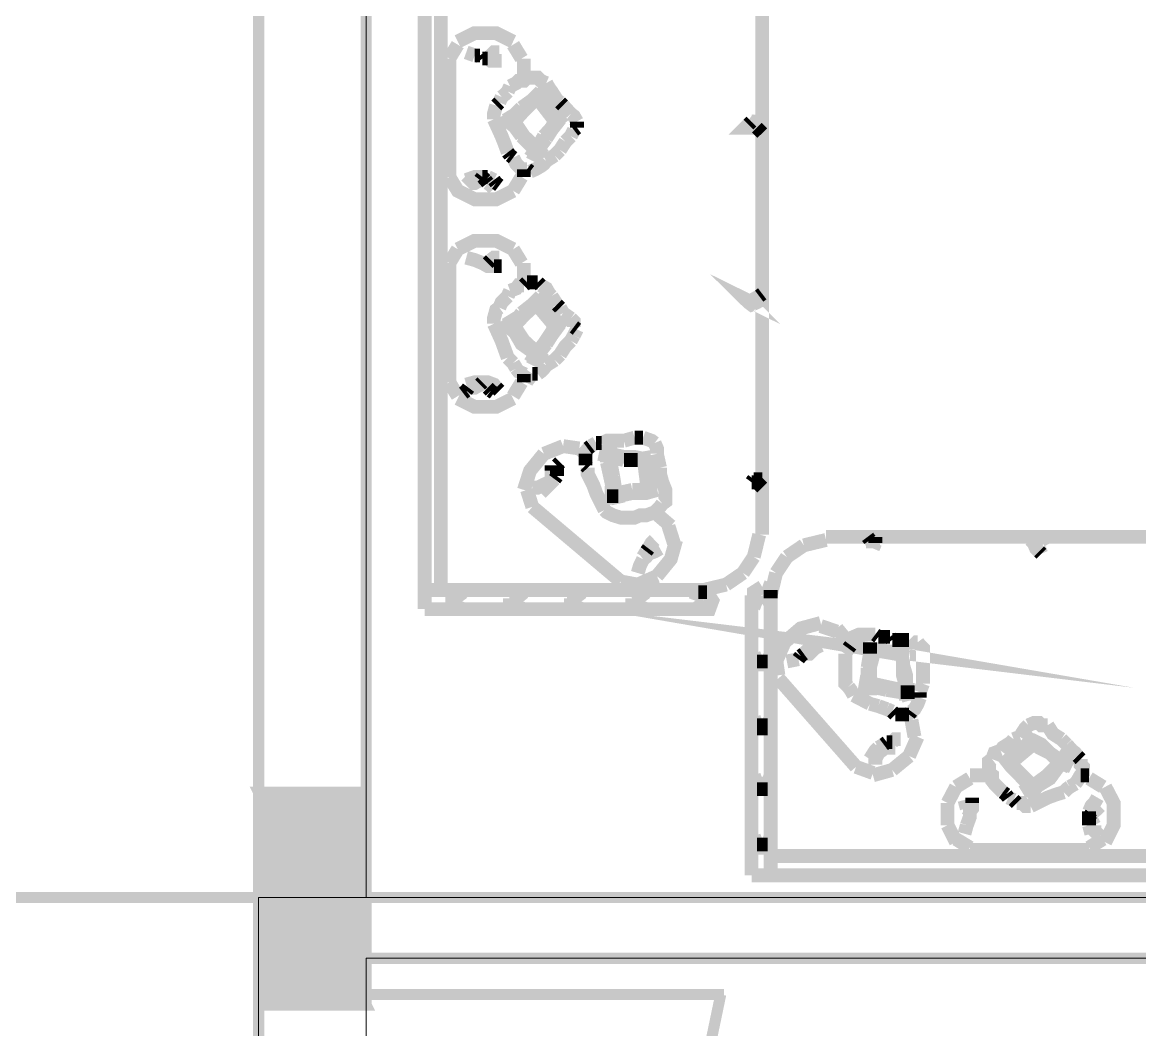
# Model space of a CAD drawing. Header units: inches. Extents: x -524 to 1067, y -71 to 1110.
# Drawn here: x 416.1 to 509.6, y 199.9 to 284.2 of the extents above; entities that cross this region are included whole.
import ezdxf

# ---------------------------------------------------------------- set-up
doc = ezdxf.new("R2010")
doc.units = ezdxf.units.IN
doc.header["$MEASUREMENT"] = 0
doc.layers.add('H', color=7, linetype='Continuous')
doc.layers.add('P', color=7, linetype='Continuous')
doc.layers.add('wall', color=16, linetype='Continuous', lineweight=20)

msp = doc.modelspace()

# ---------------------------------------------------------------- hatches: boundary and pattern name
at = {"layer": 'H', "linetype": 'Continuous'}
for points in [[(435.8484057042413, 201.9631974014401), (435.8484057042413, 219.7963053217735), (444.9255525314759, 219.7963053217735), (444.9255525314759, 201.9631974014401), (435.8484057042413, 201.9631974014401)], [(437.2645428047506, 202.864707359754), (437.2645428047506, 205.8904229688324), (440.290258413829, 205.8904229688324), (440.290258413829, 202.864707359754), (437.2645428047506, 202.864707359754)]]:
    msp.add_hatch(color=256, dxfattribs=at).paths.add_polyline_path(points)

# ---------------------------------------------------------------- linework, layer by layer
at = {"layer": 'P'}
for points, const_width in [([(444.8598554494934, 413.7705897126953), (444.8598554494934, 267.7588250068129)], 0.927058823529412), ([(435.8484057042413, 313.4657448771234), (435.8484057042413, 194.1087462666554)], 0.927058823529412), ([(449.7542880571823, 235.1183247752243), (449.7542880571823, 299.5598625241822)], 1.160648448355721), ([(451.1047280757093, 236.727903283793), (451.1047280757093, 297.8882367715188)], 1.160648448355721), ([(478.0149828232779, 293.3149898979663), (478.0149828232779, 241.3631974014401)], 1.15699861046781), ([(457.156159293866, 282.6282645621627), (455.7400221933563, 283.3363331124174), (453.9406521146163, 283.3363331124174), (452.5208651762189, 282.6282645621627)], 1.160648448355721), ([(452.5208651762189, 282.372775910009), (451.8127966259642, 281.2121274616532)], 1.15699861046781), ([(457.8642278441207, 281.2121274616532), (457.156159293866, 282.372775910009)], 1.15699861046781), ([(444.8598554494934, 281.7267546038486), (444.8598554494934, 210.9746471466925)], 0.927058823529412), ([(451.8127966259642, 271.2991677580866), (451.8127966259642, 281.2121274616532)], 1.15699861046781), ([(453.9406521146163, 281.4712659516948), (453.2289337264735, 281.7267546038486)], 1.160648448355721), ([(454.3895821748295, 281.4712659516948), (453.9406521146163, 281.4712659516948)], 1.15699861046781), ([(454.5830235828887, 281.2121274616532), (454.3895821748295, 281.4712659516948)], 1.160648448355721), ([(454.5830235828887, 281.2121274616532), (455.0319536431018, 281.2121274616532)], 1.160648448355721), ([(455.2910921331436, 281.4712659516948), (455.0319536431018, 281.2121274616532), (454.5830235828887, 281.2121274616532)], 1.15699861046781), ([(455.0319536431018, 281.2121274616532), (455.2910921331436, 281.0186860535939), (455.7400221933563, 281.0186860535939), (456.1926020914573, 281.0186860535939)], 1.15699861046781), ([(455.999160683398, 281.7267546038486), (455.546580785297, 281.7267546038486), (455.2910921331436, 281.4712659516948)], 1.160648448355721), ([(458.0576692521799, 279.3470603009306), (458.0576692521799, 281.2121274616532)], 1.160648448355721), ([(456.9006706417122, 278.8944804028296), (457.4152977839078, 279.1536188928713), (457.6087391919671, 279.3470603009306), (458.0576692521799, 279.3470603009306), (458.3168077422215, 279.6025489530844), (458.7657378024348, 279.6025489530844), (459.2183177005356, 279.6025489530844), (459.4738063526895, 279.3470603009306), (459.9263862507905, 279.1536188928713)], 1.15699861046781), ([(459.9263862507905, 279.1536188928713), (460.1818749029442, 278.7010389947703), (460.3753163110034, 278.4455503426165), (460.8278962091044, 277.7374817923618), (461.0833848612583, 277.5440403843025)], 1.160648448355721), ([(456.1926020914573, 277.9929704445155), (456.4480907436114, 278.1864118525748), (456.7072292336529, 278.4455503426165)], 1.15699861046781), ([(456.7072292336529, 278.4455503426165), (456.9006706417122, 278.8944804028296)], 1.160648448355721), ([(459.7329448427313, 278.4455503426165), (458.7657378024348, 277.5440403843025), (458.0576692521799, 276.8359718340478), (457.4152977839078, 276.127903283793), (456.7072292336529, 275.226393325479)], 1.160648448355721), ([(461.0833848612583, 275.4198347335382), (458.7657378024348, 278.4455503426165)], 1.160648448355721), ([(459.4738063526895, 278.4455503426165), (458.7657378024348, 277.7374817923618)], 1.160648448355721), ([(461.3425233512999, 275.6753233856921), (459.0248762924764, 278.4455503426165)], 1.160648448355721), ([(455.546580785297, 276.127903283793), (455.546580785297, 276.576833344006), (455.7400221933563, 277.2849018942609)], 1.160648448355721), ([(455.7400221933563, 277.2849018942609), (455.999160683398, 277.5440403843025)], 1.15699861046781), ([(455.999160683398, 277.5440403843025), (456.1926020914573, 277.9929704445155)], 1.160648448355721), ([(458.7657378024348, 277.7374817923618), (457.8642278441207, 277.0914604862016)], 1.15699861046781), ([(461.0833848612583, 277.5440403843025), (461.3425233512999, 277.2849018942609)], 1.15699861046781), ([(461.3425233512999, 277.2849018942609), (461.9848948195722, 276.576833344006)], 1.160648448355721), ([(457.8642278441207, 277.0914604862016), (457.156159293866, 276.3833919359467), (456.4480907436114, 275.4198347335382)], 1.160648448355721), ([(456.4480907436114, 276.576833344006), (457.156159293866, 275.6753233856921)], 1.160648448355721), ([(456.7072292336529, 276.8359718340478), (457.4152977839078, 275.6753233856921), (458.0576692521799, 274.7117661832835), (459.0248762924764, 273.8102562249695), (459.7329448427313, 273.1021876747147)], 1.160648448355721), ([(460.8278962091044, 276.3833919359467), (460.3753163110034, 275.4198347335382)], 1.160648448355721), ([(461.9848948195722, 276.576833344006), (462.244033309614, 276.3833919359467), (462.4995219617676, 275.9344618757337)], 1.15699861046781), ([(456.7072292336529, 273.3576763268685), (456.4480907436114, 274.0657448771233), (456.1926020914573, 274.7117661832835), (455.546580785297, 276.127903283793)], 1.160648448355721), ([(457.156159293866, 275.6753233856921), (457.8642278441207, 274.7117661832835)], 1.15699861046781), ([(460.3753163110034, 275.4198347335382), (459.7329448427313, 274.7117661832835)], 1.15699861046781), ([(461.0833848612583, 276.127903283793), (460.3753163110034, 275.226393325479)], 1.15699861046781), ([(462.4995219617676, 275.4198347335382), (462.244033309614, 275.226393325479)], 1.15699861046781), ([(462.4995219617676, 275.9344618757337), (462.4995219617676, 275.4198347335382)], 1.160648448355721), ([(476.8579842128099, 275.6753233856921), (476.5988457227681, 275.4198347335382), (477.1171227028515, 275.4198347335382), (477.306914273023, 275.6753233856921), (477.5660527630646, 275.4198347335382)], 1.15699861046781), ([(477.1171227028515, 275.9344618757337), (476.8579842128099, 275.6753233856921)], 1.160648448355721), ([(478.0149828232779, 275.6753233856921), (477.5660527630646, 275.9344618757337), (477.1171227028515, 275.9344618757337)], 1.15699861046781), ([(477.5660527630646, 275.4198347335382), (477.7594941711238, 275.226393325479)], 1.160648448355721), ([(457.8642278441207, 274.7117661832835), (458.7657378024348, 273.8102562249695), (459.7329448427313, 272.9087462666554)], 1.160648448355721), ([(459.7329448427313, 274.7117661832835), (459.2183177005356, 273.8102562249695), (458.5759462322633, 272.9087462666554)], 1.160648448355721), ([(459.9263862507905, 274.5183247752242), (459.2183177005356, 273.5511177349277)], 1.15699861046781), ([(460.3753163110034, 275.226393325479), (459.9263862507905, 274.5183247752242)], 1.160648448355721), ([(461.9848948195722, 274.7117661832835), (461.5359647593591, 274.2591862851825)], 1.15699861046781), ([(462.244033309614, 275.226393325479), (461.9848948195722, 274.7117661832835)], 1.160648448355721), ([(477.7594941711238, 275.226393325479), (478.0149828232779, 274.9672548354374)], 1.15699861046781), ([(459.2183177005356, 273.5511177349277), (458.7657378024348, 272.6496077766138)], 1.160648448355721), ([(461.0833848612583, 273.5511177349277), (460.6344548010452, 273.1021876747147)], 1.15699861046781), ([(461.5359647593591, 274.2591862851825), (461.0833848612583, 273.5511177349277)], 1.160648448355721), ([(456.9006706417122, 273.1021876747147), (456.7072292336529, 273.3576763268685)], 1.15699861046781), ([(457.156159293866, 272.9087462666554), (456.9006706417122, 273.1021876747147)], 1.160648448355721), ([(458.3168077422215, 271.9415392263591), (457.8642278441207, 271.9415392263591), (457.6087391919671, 272.2006777164006), (457.4152977839078, 272.39411912446), (457.156159293866, 272.9087462666554)], 1.15699861046781), ([(459.9263862507905, 272.6496077766138), (459.7329448427313, 272.39411912446), (459.4738063526895, 272.2006777164006), (459.0248762924764, 271.9415392263591), (458.5759462322633, 271.7480978182998)], 1.15699861046781), ([(460.6344548010452, 273.1021876747147), (459.9263862507905, 272.6496077766138)], 1.160648448355721), ([(458.0576692521799, 271.2991677580866), (458.0576692521799, 271.9415392263591)], 1.160648448355721), ([(458.5759462322633, 271.7480978182998), (458.3168077422215, 271.9415392263591)], 1.160648448355721), ([(451.8127966259642, 271.2991677580866), (452.5208651762189, 270.1385193097309), (453.9406521146163, 269.4304507594762), (455.7400221933563, 269.4304507594762), (457.156159293866, 270.1385193097309)], 1.15699861046781), ([(454.5830235828887, 271.2991677580866), (453.9406521146163, 271.2991677580866), (453.2289337264735, 271.040029268045)], 1.15699861046781), ([(454.3895821748295, 271.040029268045), (453.9406521146163, 270.7845406158912), (453.4223751345328, 270.7845406158912), (453.2289337264735, 270.5910992078319)], 1.15699861046781), ([(454.5830235828887, 271.2991677580866), (454.3895821748295, 271.040029268045)], 1.160648448355721), ([(455.0319536431018, 271.2991677580866), (454.5830235828887, 271.2991677580866)], 1.160648448355721), ([(454.5830235828887, 271.2991677580866), (454.8385122350423, 271.040029268045)], 1.15699861046781), ([(454.8385122350423, 271.040029268045), (455.0319536431018, 270.7845406158912)], 1.160648448355721), ([(455.546580785297, 271.040029268045), (455.0319536431018, 271.2991677580866)], 1.15699861046781), ([(455.0319536431018, 270.7845406158912), (455.2910921331436, 270.5910992078319), (455.546580785297, 270.3319607177901)], 1.15699861046781), ([(455.7400221933563, 270.7845406158912), (455.546580785297, 271.040029268045)], 1.160648448355721), ([(455.999160683398, 270.5910992078319), (455.7400221933563, 270.7845406158912)], 1.15699861046781), ([(457.156159293866, 270.1385193097309), (457.8642278441207, 271.2991677580866)], 1.15699861046781), ([(452.5208651762189, 265.2477365399301), (451.8127966259642, 264.0870880915744)], 1.160648448355721), ([(457.156159293866, 265.2477365399301), (455.7400221933563, 265.9558050901849), (453.9406521146163, 265.9558050901849), (452.5208651762189, 265.2477365399301)], 1.160648448355721), ([(457.8642278441207, 264.0870880915744), (457.156159293866, 265.2477365399301)], 1.160648448355721), ([(455.0319536431018, 264.0870880915744), (454.5830235828887, 264.0870880915744), (453.9406521146163, 264.3462265816161), (453.2289337264735, 264.5396679896753)], 1.15699861046781), ([(455.2910921331436, 264.3462265816161), (455.0319536431018, 264.0870880915744)], 1.160648448355721), ([(455.999160683398, 264.5396679896753), (455.546580785297, 264.5396679896753), (455.2910921331436, 264.3462265816161)], 1.15699861046781), ([(451.8127966259642, 254.1084313060255), (451.8127966259642, 264.0870880915744)], 1.160648448355721), ([(454.5830235828887, 264.0870880915744), (455.0319536431018, 263.8315994394206), (455.546580785297, 263.8315994394206)], 1.15699861046781), ([(455.546580785297, 263.8315994394206), (456.1926020914573, 263.8315994394206)], 1.160648448355721), ([(458.0576692521799, 262.2220209308518), (458.0576692521799, 264.0870880915744)], 1.160648448355721), ([(458.0576692521799, 262.2220209308518), (458.3168077422215, 262.4775095830056)], 1.160648448355721), ([(458.3168077422215, 262.4775095830056), (458.7657378024348, 262.4775095830056), (459.2183177005356, 262.4775095830056)], 1.15699861046781), ([(459.2183177005356, 262.4775095830056), (459.4738063526895, 262.2220209308518)], 1.160648448355721), ([(478.0149828232779, 261.0613724824962), (477.5660527630646, 260.8058838303423), (477.1171227028515, 260.612442422283), (476.8579842128099, 260.8058838303423), (476.5988457227681, 261.0613724824962), (477.1171227028515, 260.8058838303423), (477.306914273023, 261.0613724824962), (477.7594941711238, 261.3205109725378)], 1.15699861046781), ([(456.7072292336529, 261.3205109725378), (456.9006706417122, 261.7694410327509)], 1.160648448355721), ([(456.9006706417122, 261.7694410327509), (457.4152977839078, 261.9628824408102), (457.6087391919671, 262.2220209308518), (458.0576692521799, 262.2220209308518)], 1.15699861046781), ([(459.4738063526895, 262.2220209308518), (459.9263862507905, 261.9628824408102), (460.1818749029442, 261.5139523805971), (460.3753163110034, 261.3205109725378)], 1.15699861046781), ([(477.7594941711238, 261.3205109725378), (478.0149828232779, 261.5139523805971)], 1.160648448355721), ([(455.999160683398, 260.3533039322414), (456.1926020914573, 260.8058838303423), (456.4480907436114, 261.0613724824962), (456.7072292336529, 261.3205109725378)], 1.15699861046781), ([(459.7329448427313, 261.0613724824962), (458.7657378024348, 260.3533039322414), (458.0576692521799, 259.7109324639691), (457.4152977839078, 259.0028639137142)], 1.160648448355721), ([(458.7657378024348, 260.612442422283), (457.8642278441207, 259.9043738720284)], 1.15699861046781), ([(459.4738063526895, 261.3205109725378), (458.7657378024348, 260.612442422283)], 1.160648448355721), ([(461.0833848612583, 258.2947953634596), (458.7657378024348, 261.0613724824962)], 1.160648448355721), ([(461.3425233512999, 258.5502840156133), (459.0248762924764, 261.3205109725378)], 1.160648448355721), ([(460.3753163110034, 261.3205109725378), (460.8278962091044, 260.612442422283)], 1.160648448355721), ([(460.8278962091044, 260.612442422283), (461.0833848612583, 260.3533039322414)], 1.15699861046781), ([(455.546580785297, 259.0028639137142), (455.546580785297, 259.4517939739273), (455.7400221933563, 260.1598625241821), (455.999160683398, 260.3533039322414)], 1.160648448355721), ([(457.8642278441207, 259.9043738720284), (457.156159293866, 259.0028639137142), (456.4480907436114, 258.2947953634596)], 1.160648448355721), ([(456.7072292336529, 259.7109324639691), (457.4152977839078, 258.5502840156133)], 1.15699861046781), ([(461.0833848612583, 260.3533039322414), (461.3425233512999, 259.9043738720284)], 1.160648448355721), ([(461.3425233512999, 259.9043738720284), (461.9848948195722, 259.4517939739273)], 1.15699861046781), ([(456.7072292336529, 256.1705897126952), (456.4480907436114, 256.87865826295), (456.1926020914573, 257.5867268132048), (455.546580785297, 259.0028639137142)], 1.160648448355721), ([(456.4480907436114, 259.4517939739273), (457.156159293866, 258.5502840156133)], 1.15699861046781), ([(457.4152977839078, 259.0028639137142), (456.7072292336529, 258.0356568734179)], 1.15699861046781), ([(460.8278962091044, 259.1963053217735), (460.3753163110034, 258.2947953634596), (459.7329448427313, 257.3275883231631), (459.2183177005356, 256.6852168548908)], 1.160648448355721), ([(461.0833848612583, 259.0028639137142), (460.3753163110034, 258.0356568734179)], 1.15699861046781), ([(461.9848948195722, 259.4517939739273), (462.244033309614, 259.1963053217735), (462.244033309614, 258.7437254236726)], 1.160648448355721), ([(462.244033309614, 258.7437254236726), (462.4995219617676, 258.5502840156133)], 1.15699861046781), ([(457.156159293866, 258.5502840156133), (457.8642278441207, 257.3275883231631), (458.7657378024348, 256.6852168548908), (459.7329448427313, 255.7180098145944)], 1.160648448355721), ([(457.4152977839078, 258.5502840156133), (458.0576692521799, 257.5867268132048), (459.0248762924764, 256.6852168548908), (459.7329448427313, 255.977148304636)], 1.160648448355721), ([(460.3753163110034, 258.0356568734179), (459.9263862507905, 257.3275883231631)], 1.160648448355721), ([(462.244033309614, 258.0356568734179), (461.9848948195722, 257.5867268132048)], 1.15699861046781), ([(462.4995219617676, 258.5502840156133), (462.244033309614, 258.0356568734179)], 1.160648448355721), ([(459.2183177005356, 256.6852168548908), (458.5759462322633, 255.7180098145944)], 1.15699861046781), ([(459.9263862507905, 257.3275883231631), (459.2183177005356, 256.4260783648491)], 1.15699861046781), ([(461.9848948195722, 257.5867268132048), (461.5359647593591, 257.1341469151038), (461.0833848612583, 256.4260783648491)], 1.160648448355721), ([(457.156159293866, 255.7180098145944), (456.9006706417122, 255.977148304636), (456.7072292336529, 256.1705897126952)], 1.15699861046781), ([(459.2183177005356, 256.4260783648491), (458.7657378024348, 255.5245684065351)], 1.160648448355721), ([(460.6344548010452, 255.977148304636), (459.9263862507905, 255.5245684065351)], 1.160648448355721), ([(461.0833848612583, 256.4260783648491), (460.6344548010452, 255.977148304636)], 1.15699861046781), ([(457.4152977839078, 255.2690797543812), (457.156159293866, 255.7180098145944)], 1.160648448355721), ([(458.7657378024348, 254.8164998562803), (458.5759462322633, 254.5610112041265), (458.0576692521799, 254.8164998562803), (457.6087391919671, 255.0099412643396), (457.4152977839078, 255.2690797543812)], 1.15699861046781), ([(458.0576692521799, 254.1084313060255), (458.0576692521799, 254.8164998562803)], 1.160648448355721), ([(459.2183177005356, 254.8164998562803), (458.7657378024348, 254.8164998562803)], 1.160648448355721), ([(459.9263862507905, 255.5245684065351), (459.7329448427313, 255.2690797543812), (459.4738063526895, 255.0099412643396), (459.2183177005356, 254.8164998562803)], 1.15699861046781), ([(451.8127966259642, 254.1084313060255), (452.5208651762189, 252.9514326955577)], 1.15699861046781), ([(455.7400221933563, 253.6595012458125), (455.546580785297, 253.9149898979662), (455.0319536431018, 254.1084313060255), (454.5830235828887, 254.1084313060255), (453.9406521146163, 254.1084313060255), (453.2289337264735, 253.9149898979662)], 1.15699861046781), ([(454.3895821748295, 253.9149898979662), (453.9406521146163, 253.6595012458125), (453.4223751345328, 253.6595012458125)], 1.15699861046781), ([(454.5830235828887, 254.1084313060255), (454.3895821748295, 253.9149898979662)], 1.160648448355721), ([(454.5830235828887, 254.1084313060255), (454.8385122350423, 253.9149898979662), (455.0319536431018, 253.6595012458125)], 1.15699861046781), ([(457.156159293866, 252.9514326955577), (457.8642278441207, 254.1084313060255)], 1.15699861046781), ([(453.2289337264735, 253.4003627557708), (452.9734450743199, 253.2069213477115)], 1.15699861046781), ([(453.4223751345328, 253.6595012458125), (453.2289337264735, 253.4003627557708)], 1.160648448355721), ([(455.0319536431018, 253.6595012458125), (455.2910921331436, 253.4003627557708)], 1.160648448355721), ([(455.2910921331436, 253.4003627557708), (455.546580785297, 253.2069213477115)], 1.15699861046781), ([(455.999160683398, 253.4003627557708), (455.7400221933563, 253.6595012458125)], 1.160648448355721), ([(452.5208651762189, 252.7579912874984), (453.9406521146163, 252.0499227372437), (455.7400221933563, 252.0499227372437), (457.156159293866, 252.7579912874984)], 1.15699861046781), ([(466.4267475291601, 249.2176485362247), (465.7186789789052, 249.2176485362247), (465.0106104286506, 249.2176485362247), (464.5616803684375, 249.0242071281655)], 1.15699861046781), ([(467.3282574874743, 249.4731371883785), (466.4267475291601, 249.2176485362247)], 1.160648448355721), ([(468.0363260377287, 249.4731371883785), (467.3282574874743, 249.4731371883785)], 1.15699861046781), ([(469.0035330780252, 249.0242071281655), (468.7443945879836, 249.2176485362247), (468.0363260377287, 249.4731371883785)], 1.15699861046781), ([(461.3425233512999, 248.7650686381237), (459.7329448427313, 248.1226971698514)], 1.160648448355721), ([(462.6929633698271, 248.5716272300644), (461.3425233512999, 248.7650686381237)], 1.160648448355721), ([(462.6929633698271, 248.5716272300644), (463.2112403499104, 248.1226971698514)], 1.15699861046781), ([(463.4010319200818, 248.5716272300644), (463.2112403499104, 248.1226971698514)], 1.15699861046781), ([(463.6601704101236, 248.7650686381237), (463.4010319200818, 248.5716272300644)], 1.160648448355721), ([(464.1091004703364, 249.0242071281655), (463.6601704101236, 248.7650686381237)], 1.15699861046781), ([(464.5616803684375, 249.0242071281655), (464.1091004703364, 249.0242071281655)], 1.160648448355721), ([(465.2697489186924, 248.1226971698514), (464.3682389603782, 248.3161385779106)], 1.160648448355721), ([(465.0106104286506, 247.4146286195966), (465.0106104286506, 248.7650686381237)], 1.160648448355721), ([(465.5288874087339, 246.2539801712409), (465.2697489186924, 247.6080700276558), (465.2697489186924, 248.7650686381237)], 1.160648448355721), ([(468.0363260377287, 248.3161385779106), (468.7443945879836, 244.5823544185776)], 1.15699861046781), ([(469.1969744860844, 248.1226971698514), (469.1969744860844, 248.5716272300644), (469.0035330780252, 249.0242071281655)], 1.160648448355721), ([(459.7329448427313, 248.1226971698514), (458.5759462322633, 246.7065600693419), (458.0576692521799, 245.0969815607731)], 1.15699861046781), ([(461.0833848612583, 247.4146286195966), (460.8278962091044, 247.155490129555)], 1.15699861046781), ([(463.2112403499104, 248.1226971698514), (463.2112403499104, 247.6080700276558), (463.2112403499104, 247.155490129555)], 1.160648448355721), ([(466.4267475291601, 247.6080700276558), (465.2697489186924, 247.8635586798097), (464.3682389603782, 248.1226971698514)], 1.160648448355721), ([(465.7186789789052, 243.9363331124174), (465.5288874087339, 245.0969815607731), (465.2697489186924, 246.2539801712409), (465.0106104286506, 247.4146286195966)], 1.15699861046781), ([(468.48890593583, 247.6080700276558), (467.3282574874743, 247.8635586798097), (466.4267475291601, 247.8635586798097), (465.2697489186924, 248.1226971698514)], 1.15699861046781), ([(467.5873959775158, 247.6080700276558), (466.4267475291601, 247.6080700276558)], 1.15699861046781), ([(468.48890593583, 247.4146286195966), (467.5873959775158, 247.6080700276558)], 1.160648448355721), ([(468.0363260377287, 248.1226971698514), (468.48890593583, 244.5823544185776)], 1.15699861046781), ([(469.4524631382385, 246.9620487214957), (469.1969744860844, 248.1226971698514)], 1.15699861046781), ([(460.3753163110034, 246.7065600693419), (460.3753163110034, 247.155490129555)], 1.160648448355721), ([(460.6344548010452, 245.9984915190871), (460.3753163110034, 246.2539801712409), (460.3753163110034, 246.7065600693419)], 1.15699861046781), ([(460.8278962091044, 247.155490129555), (460.8278962091044, 246.7065600693419), (460.8278962091044, 246.2539801712409)], 1.160648448355721), ([(463.2112403499104, 247.155490129555), (463.4010319200818, 246.9620487214957)], 1.15699861046781), ([(463.4010319200818, 246.9620487214957), (463.4010319200818, 246.4474215793002), (463.8536118181828, 245.5459116209861), (464.1091004703364, 244.8378430707314), (464.8171690205913, 243.4217059702219)], 1.160648448355721), ([(469.6459045462977, 243.9363331124174), (469.9050430363393, 244.1297745204767), (469.9050430363393, 244.5823544185776), (469.9050430363393, 245.0969815607731), (469.6459045462977, 245.7393530290454), (469.4524631382385, 246.4474215793002), (469.4524631382385, 246.9620487214957)], 1.160648448355721), ([(460.6344548010452, 245.9984915190871), (460.1818749029442, 245.7393530290454), (459.7329448427313, 245.5459116209861), (459.2183177005356, 245.2904229688323), (458.7657378024348, 245.2904229688323)], 1.15699861046781), ([(460.6344548010452, 245.9984915190871), (460.3753163110034, 245.7393530290454), (460.1818749029442, 245.5459116209861), (459.4738063526895, 244.8378430707314)], 1.160648448355721), ([(460.8278962091044, 246.2539801712409), (460.6344548010452, 245.9984915190871)], 1.15699861046781), ([(465.977817468947, 243.9363331124174), (465.7186789789052, 245.0969815607731), (465.5288874087339, 246.2539801712409)], 1.15699861046781), ([(477.1171227028515, 245.7393530290454), (477.306914273023, 245.9984915190871)], 1.160648448355721), ([(477.5660527630646, 245.7393530290454), (477.1171227028515, 245.7393530290454)], 1.15699861046781), ([(477.306914273023, 245.9984915190871), (478.0149828232779, 245.9984915190871)], 1.15699861046781), ([(477.7594941711238, 245.5459116209861), (477.5660527630646, 245.7393530290454)], 1.160648448355721), ([(478.0149828232779, 245.2904229688323), (477.7594941711238, 245.5459116209861)], 1.15699861046781), ([(458.3168077422215, 245.0969815607731), (458.7657378024348, 243.6808444602636)], 1.160648448355721), ([(467.134816079415, 245.0969815607731), (465.977817468947, 244.8378430707314), (464.8171690205913, 244.8378430707314)], 1.160648448355721), ([(465.977817468947, 244.5823544185776), (465.0106104286506, 244.5823544185776)], 1.160648448355721), ([(467.134816079415, 244.8378430707314), (465.977817468947, 244.5823544185776)], 1.15699861046781), ([(469.1969744860844, 245.0969815607731), (468.2954645277705, 244.8378430707314), (467.134816079415, 244.8378430707314)], 1.160648448355721), ([(469.1969744860844, 245.2904229688323), (468.0363260377287, 245.0969815607731), (467.134816079415, 245.0969815607731)], 1.15699861046781), ([(458.7657378024348, 243.6808444602636), (466.1712588770063, 237.4359718340478)], 1.160648448355721), ([(464.8171690205913, 243.4217059702219), (465.0106104286506, 243.2282645621626), (465.5288874087339, 242.9727759100088), (466.1712588770063, 242.7793345019496), (466.6201889372194, 242.7793345019496), (467.3282574874743, 242.7793345019496), (467.7808373855751, 242.9727759100088), (468.2954645277705, 242.9727759100088), (469.0035330780252, 243.2282645621626), (469.1969744860844, 243.4217059702219), (469.4524631382385, 243.6808444602636), (469.6459045462977, 243.9363331124174)], 1.15699861046781), ([(469.0035330780252, 243.2282645621626), (470.3539730965524, 242.0712659516948)], 1.160648448355721), ([(470.6131115865942, 240.6551288511853), (470.1641815263811, 242.0712659516948)], 1.160648448355721), ([(468.48890593583, 240.2025489530843), (468.7443945879836, 240.6551288511853), (469.0035330780252, 240.9106175033391)], 1.15699861046781), ([(469.1969744860844, 237.8849018942608), (470.3539730965524, 239.3010389947703), (470.8065529946534, 240.9106175033391)], 1.15699861046781), ([(477.306914273023, 239.4944804028296), (477.7594941711238, 241.3631974014401)], 1.15699861046781), ([(483.3583454911793, 240.9106175033391), (481.4932783304571, 240.4616874431261)], 1.160648448355721), ([(483.3583454911793, 241.1697559933808), (535.2480907436113, 241.1697559933808)], 1.15699861046781), ([(487.0300824064182, 240.9106175033391), (486.8366409983587, 241.1697559933808)], 1.15699861046781), ([(487.2855710585718, 240.2025489530843), (487.2855710585718, 240.6551288511853), (487.0300824064182, 240.9106175033391)], 1.160648448355721), ([(487.479012466631, 241.1697559933808), (487.479012466631, 240.6551288511853)], 1.160648448355721), ([(501.1914534115131, 240.2025489530843), (500.9359647593592, 240.4616874431261), (501.1914534115131, 240.6551288511853), (501.3848948195723, 240.9106175033391)], 1.160648448355721), ([(500.9359647593592, 241.1697559933808), (500.7425233513, 240.6551288511853), (500.9359647593592, 240.2025489530843), (501.1914534115131, 239.9470603009305)], 1.15699861046781), ([(501.3848948195723, 240.9106175033391), (501.8995219617677, 241.1697559933808)], 1.15699861046781), ([(469.4524631382385, 240.2025489530843), (469.0035330780252, 239.9470603009305), (468.48890593583, 239.7536188928713), (468.2954645277705, 239.4944804028296), (468.0363260377287, 239.3010389947703)], 1.15699861046781), ([(468.0363260377287, 239.4944804028296), (468.2954645277705, 239.9470603009305)], 1.15699861046781), ([(468.2954645277705, 239.9470603009305), (468.48890593583, 240.2025489530843)], 1.160648448355721), ([(481.4932783304571, 240.4616874431261), (480.0771412299473, 239.4944804028296)], 1.15699861046781), ([(487.479012466631, 240.6551288511853), (487.2855710585718, 240.2025489530843)], 1.15699861046781), ([(501.1914534115131, 239.9470603009305), (501.3848948195723, 239.7536188928713)], 1.160648448355721), ([(501.3848948195723, 239.7536188928713), (501.1914534115131, 240.2025489530843)], 1.15699861046781), ([(468.0363260377287, 239.3010389947703), (467.7808373855751, 238.7864118525749), (467.5873959775158, 238.1440403843026)], 1.160648448355721), ([(476.4054043147089, 238.1440403843026), (477.306914273023, 239.4944804028296)], 1.160648448355721), ([(480.0771412299473, 239.4944804028296), (479.1756312716334, 238.1440403843026)], 1.160648448355721), ([(474.9892672141993, 237.1768333440061), (476.4054043147089, 238.1440403843026)], 1.15699861046781), ([(479.1756312716334, 238.1440403843026), (478.7230513735324, 236.2753233856921)], 1.15699861046781), ([(466.1712588770063, 237.4359718340478), (467.5873959775158, 237.1768333440061)], 1.15699861046781), ([(467.5873959775158, 237.1768333440061), (469.1969744860844, 237.8849018942608)], 1.160648448355721), ([(473.1242000534769, 236.727903283793), (474.9892672141993, 237.1768333440061)], 1.160648448355721), ([(473.1242000534769, 236.727903283793), (449.7542880571823, 236.727903283793)], 1.160648448355721), ([(452.7800036662604, 236.5344618757337), (452.0719351160058, 236.0198347335383), (452.0719351160058, 235.373813427378)], 1.15699861046781), ([(452.9734450743199, 236.5344618757337), (452.265376524065, 236.0198347335383)], 1.15699861046781), ([(457.6087391919671, 236.5344618757337), (456.9006706417122, 236.0198347335383)], 1.15699861046781), ([(458.0576692521799, 236.5344618757337), (457.4152977839078, 236.0198347335383), (457.4152977839078, 235.373813427378)], 1.15699861046781), ([(462.6929633698271, 236.5344618757337), (461.9848948195722, 236.0198347335383)], 1.15699861046781), ([(462.9521018598687, 236.5344618757337), (462.244033309614, 236.0198347335383), (462.244033309614, 235.373813427378)], 1.15699861046781), ([(467.7808373855751, 236.5344618757337), (467.134816079415, 236.0198347335383)], 1.15699861046781), ([(468.2954645277705, 236.5344618757337), (467.5873959775158, 236.0198347335383)], 1.15699861046781), ([(472.4161315032222, 235.826393325479), (472.9307586454177, 235.1183247752243), (473.5731301136898, 235.1183247752243), (473.8322686037316, 235.826393325479), (473.3796887056305, 236.5344618757337)], 1.160648448355721), ([(472.6716201553759, 236.5344618757337), (472.4161315032222, 235.826393325479)], 1.160648448355721), ([(473.3796887056305, 236.5344618757337), (472.6716201553759, 236.5344618757337)], 1.15699861046781), ([(477.1171227028515, 236.2753233856921), (477.1171227028515, 212.843364145303)], 1.160648448355721), ([(478.0149828232779, 236.9833919359468), (477.306914273023, 236.5344618757337), (477.306914273023, 235.826393325479), (478.0149828232779, 235.5672548354373)], 1.160648448355721), ([(478.7230513735324, 236.727903283793), (478.0149828232779, 236.9833919359468)], 1.15699861046781), ([(478.7230513735324, 236.0198347335383), (478.7230513735324, 236.727903283793)], 1.160648448355721), ([(478.7230513735324, 212.843364145303), (478.7230513735324, 236.2753233856921)], 1.160648448355721), ([(452.0719351160058, 235.373813427378), (452.7800036662604, 235.1183247752243)], 1.160648448355721), ([(452.265376524065, 236.0198347335383), (452.265376524065, 235.373813427378), (452.9734450743199, 235.1183247752243)], 1.160648448355721), ([(456.9006706417122, 236.0198347335383), (456.9006706417122, 235.373813427378), (457.6087391919671, 235.1183247752243)], 1.160648448355721), ([(457.4152977839078, 235.373813427378), (458.0576692521799, 235.1183247752243)], 1.160648448355721), ([(461.9848948195722, 236.0198347335383), (461.9848948195722, 235.373813427378), (462.6929633698271, 235.1183247752243)], 1.160648448355721), ([(462.244033309614, 235.373813427378), (462.9521018598687, 235.1183247752243)], 1.160648448355721), ([(467.134816079415, 236.0198347335383), (467.134816079415, 235.373813427378), (467.7808373855751, 235.1183247752243)], 1.160648448355721), ([(467.5873959775158, 236.0198347335383), (467.5873959775158, 235.373813427378), (468.2954645277705, 235.1183247752243)], 1.160648448355721), ([(478.0149828232779, 235.5672548354373), (478.7230513735324, 236.0198347335383)], 1.15699861046781), ([(473.1242000534769, 235.1183247752243), (449.7542880571823, 235.1183247752243)], 1.15699861046781), ([(490.3112866676502, 231.1910992078319), (486.5775025083171, 231.8334706761043), (490.3112866676502, 231.3845406158912)], 1.15699861046781), ([(482.9094154309666, 233.9576763268685), (481.2341398404151, 233.5087462666554), (479.8836998218881, 232.3480978182997), (479.1756312716334, 230.7385193097309)], 1.160648448355721), ([(484.2598554494934, 233.2496077766138), (482.9094154309666, 233.7021876747148)], 1.160648448355721), ([(485.4205038978494, 232.092609166146), (484.2598554494934, 233.5087462666554)], 1.160648448355721), ([(482.2013468807115, 232.541539226359), (481.94220839067, 231.8334706761043)], 1.160648448355721), ([(485.4205038978494, 232.092609166146), (485.6759925500032, 232.8006777164008), (486.128572448104, 232.99411912446), (486.5775025083171, 232.99411912446), (487.0300824064182, 232.99411912446), (487.479012466631, 232.99411912446)], 1.15699861046781), ([(487.479012466631, 232.99411912446), (487.7381509566728, 232.8006777164008)], 1.160648448355721), ([(487.7381509566728, 232.8006777164008), (488.7053579969693, 232.8006777164008)], 1.15699861046781), ([(488.7053579969693, 232.8006777164008), (488.8951495671406, 232.541539226359)], 1.160648448355721), ([(488.8951495671406, 232.541539226359), (489.3477294652416, 232.541539226359)], 1.15699861046781), ([(489.3477294652416, 232.541539226359), (490.3112866676502, 232.541539226359)], 1.160648448355721), ([(490.3112866676502, 232.541539226359), (490.5047280757094, 232.3480978182997), (491.0230050557927, 232.3480978182997)], 1.15699861046781), ([(481.4932783304571, 231.3845406158912), (481.94220839067, 231.3845406158912), (482.2013468807115, 231.6400292680449), (482.394788288771, 231.8334706761043), (482.9094154309666, 232.092609166146)], 1.15699861046781), ([(481.94220839067, 231.8334706761043), (481.7524168204989, 231.6400292680449), (481.4932783304571, 231.3845406158912)], 1.15699861046781), ([(484.9679239997483, 231.3845406158912), (485.2270624897901, 231.8334706761043)], 1.15699861046781), ([(485.2270624897901, 231.8334706761043), (485.4205038978494, 232.092609166146)], 1.160648448355721), ([(487.2855710585718, 232.3480978182997), (487.2855710585718, 231.1910992078319), (487.0300824064182, 230.2238921675355), (487.0300824064182, 229.0668935570677), (487.0300824064182, 227.906245108712)], 1.160648448355721), ([(487.0300824064182, 232.3480978182997), (487.0300824064182, 231.3845406158912)], 1.160648448355721), ([(489.6032181173953, 231.6400292680449), (489.7966595254545, 230.7385193097309), (489.7966595254545, 229.5815206992632), (490.0557980154963, 228.6143136589667), (490.0557980154963, 227.4573150484989)], 1.160648448355721), ([(489.7966595254545, 231.6400292680449), (489.7966595254545, 230.4830306575772), (490.0557980154963, 229.5815206992632), (490.0557980154963, 228.3588250068129), (490.3112866676502, 227.4573150484989)], 1.160648448355721), ([(491.0230050557927, 232.3480978182997), (491.2127966259643, 232.092609166146), (491.4719351160059, 231.8334706761043), (491.4719351160059, 231.1910992078319)], 1.160648448355721), ([(477.306914273023, 231.3845406158912), (477.5660527630646, 230.7385193097309)], 1.160648448355721), ([(477.306914273023, 231.1910992078319), (477.5660527630646, 230.4830306575772), (478.4675627213787, 230.4830306575772), (478.7230513735324, 231.1910992078319)], 1.160648448355721), ([(477.5660527630646, 230.7385193097309), (478.4675627213787, 230.7385193097309)], 1.15699861046781), ([(478.4675627213787, 230.7385193097309), (478.7230513735324, 231.3845406158912)], 1.160648448355721), ([(479.1756312716334, 230.9319607177903), (479.3690726796929, 229.5815206992632)], 1.160648448355721), ([(481.0406984323558, 230.9319607177903), (480.0771412299473, 230.7385193097309)], 1.160648448355721), ([(481.2341398404151, 231.1910992078319), (481.0406984323558, 230.9319607177903)], 1.15699861046781), ([(481.4932783304571, 231.3845406158912), (481.2341398404151, 231.1910992078319)], 1.160648448355721), ([(485.2270624897901, 228.6143136589667), (484.9679239997483, 228.8734521490084), (484.9679239997483, 229.3223822092214), (484.9679239997483, 229.7749621073225), (484.9679239997483, 230.2238921675355), (484.9679239997483, 230.9319607177903), (484.9679239997483, 231.3845406158912)], 1.160648448355721), ([(487.0300824064182, 231.3845406158912), (486.8366409983587, 230.2238921675355)], 1.15699861046781), ([(491.4719351160059, 231.1910992078319), (491.4719351160059, 230.4830306575772), (491.4719351160059, 229.5815206992632), (491.4719351160059, 228.8734521490084)], 1.160648448355721), ([(486.8366409983587, 230.2238921675355), (486.8366409983587, 229.0668935570677), (486.8366409983587, 228.1653835987536)], 1.160648448355721), ([(485.8694339580625, 221.9205109725378), (479.3690726796929, 229.3223822092214)], 1.160648448355721), ([(486.128572448104, 229.0668935570677), (487.2855710585718, 228.8734521490084), (488.4462195069275, 228.6143136589667)], 1.15699861046781), ([(486.128572448104, 228.8734521490084), (487.2855710585718, 228.6143136589667)], 1.15699861046781), ([(491.4719351160059, 228.8734521490084), (491.2127966259643, 228.1653835987536)], 1.15699861046781), ([(485.6759925500032, 227.906245108712), (485.4205038978494, 228.3588250068129), (485.2270624897901, 228.6143136589667)], 1.15699861046781), ([(487.0300824064182, 227.1981765584572), (485.6759925500032, 227.906245108712)], 1.160648448355721), ([(487.2855710585718, 228.6143136589667), (488.4462195069275, 228.3588250068129)], 1.160648448355721), ([(488.4462195069275, 228.6143136589667), (489.6032181173953, 228.3588250068129), (490.763866565751, 228.3588250068129)], 1.160648448355721), ([(488.4462195069275, 228.3588250068129), (489.6032181173953, 228.1653835987536)], 1.15699861046781), ([(489.6032181173953, 228.1653835987536), (490.763866565751, 228.1653835987536)], 1.160648448355721), ([(491.2127966259643, 227.7128037006527), (491.0230050557927, 227.1981765584572), (490.763866565751, 226.7492464982442), (490.5047280757094, 226.5558050901849)], 1.15699861046781), ([(491.2127966259643, 228.1653835987536), (491.2127966259643, 227.7128037006527)], 1.160648448355721), ([(487.7381509566728, 227.0047351503979), (487.0300824064182, 227.1981765584572)], 1.15699861046781), ([(488.4462195069275, 226.7492464982442), (487.7381509566728, 227.0047351503979)], 1.160648448355721), ([(488.8951495671406, 226.5558050901849), (488.4462195069275, 226.7492464982442)], 1.15699861046781), ([(477.306914273023, 226.0411779479894), (477.5660527630646, 225.3951566418291)], 1.160648448355721), ([(477.306914273023, 225.8477365399301), (477.5660527630646, 225.1396679896754)], 1.160648448355721), ([(478.4675627213787, 225.3951566418291), (478.7230513735324, 226.0411779479894)], 1.160648448355721), ([(478.4675627213787, 225.1396679896754), (478.7230513735324, 225.8477365399301)], 1.160648448355721), ([(489.1542880571824, 226.2966666001431), (488.8951495671406, 226.5558050901849)], 1.160648448355721), ([(490.3112866676502, 226.2966666001431), (489.7966595254545, 226.2966666001431), (489.1542880571824, 226.2966666001431)], 1.15699861046781), ([(490.5047280757094, 226.5558050901849), (490.3112866676502, 226.2966666001431)], 1.160648448355721), ([(490.5047280757094, 225.8477365399301), (490.3112866676502, 226.2966666001431)], 1.15699861046781), ([(490.763866565751, 224.4315994394207), (490.5047280757094, 225.8477365399301)], 1.160648448355721), ([(477.5660527630646, 225.3951566418291), (478.4675627213787, 225.3951566418291)], 1.15699861046781), ([(477.5660527630646, 225.1396679896754), (478.4675627213787, 225.1396679896754)], 1.15699861046781), ([(499.5818749029443, 224.4315994394207), (500.0344548010451, 225.1396679896754), (500.2935932910868, 225.3951566418291)], 1.160648448355721), ([(500.2935932910868, 225.3951566418291), (500.7425233513, 225.5885980498884), (501.1914534115131, 225.5885980498884), (501.3848948195723, 225.3951566418291), (501.8995219617677, 225.3951566418291)], 1.15699861046781), ([(501.8995219617677, 225.3951566418291), (502.3521018598688, 224.6870880915744), (503.0601704101234, 224.2381580313614)], 1.160648448355721), ([(488.4462195069275, 223.9790195413196), (488.1870810168859, 223.7855781332603)], 1.160648448355721), ([(488.8951495671406, 223.9790195413196), (488.4462195069275, 223.9790195413196)], 1.15699861046781), ([(489.6032181173953, 224.2381580313614), (489.1542880571824, 224.2381580313614), (488.8951495671406, 223.9790195413196)], 1.160648448355721), ([(490.3112866676502, 222.8220209308518), (491.0230050557927, 224.4315994394207)], 1.15699861046781), ([(497.9759462322631, 223.2709509910649), (498.1657378024347, 223.5300894811066), (498.8738063526896, 223.9790195413196), (499.0672477607488, 224.2381580313614)], 1.160648448355721), ([(500.9359647593592, 224.4315994394207), (498.1657378024347, 222.1139523805971)], 1.160648448355721), ([(501.1914534115131, 224.2381580313614), (498.4248762924765, 221.9205109725378)], 1.160648448355721), ([(499.0672477607488, 224.2381580313614), (499.5818749029443, 224.4315994394207)], 1.15699861046781), ([(500.2935932910868, 224.2381580313614), (501.1914534115131, 223.5300894811066), (502.092963369827, 223.0775095830056), (502.8010319200816, 222.3694410327509), (503.7682389603783, 221.9205109725378)], 1.15699861046781), ([(500.4833848612582, 224.2381580313614), (501.3848948195723, 223.7855781332603), (502.092963369827, 223.0775095830056), (503.0601704101234, 222.3694410327509), (503.9616803684376, 221.9205109725378)], 1.15699861046781), ([(503.0601704101234, 224.2381580313614), (503.5091004703365, 223.7855781332603)], 1.15699861046781), ([(487.7381509566728, 223.5300894811066), (487.479012466631, 223.2709509910649), (487.0300824064182, 222.5628824408102)], 1.160648448355721), ([(488.1870810168859, 223.7855781332603), (487.9936396088267, 223.2709509910649), (487.7381509566728, 223.0775095830056), (487.479012466631, 222.5628824408102), (487.479012466631, 222.1139523805971)], 1.160648448355721), ([(488.1870810168859, 223.7855781332603), (487.7381509566728, 223.5300894811066)], 1.15699861046781), ([(488.1870810168859, 223.7855781332603), (488.4462195069275, 223.5300894811066), (489.1542880571824, 223.5300894811066)], 1.15699861046781), ([(497.2642278441208, 222.5628824408102), (497.45766925218, 223.0775095830056), (497.9759462322631, 223.2709509910649)], 1.15699861046781), ([(502.8010319200816, 222.1139523805971), (503.5091004703365, 223.0775095830056)], 1.15699861046781), ([(503.5091004703365, 223.7855781332603), (503.9616803684376, 223.2709509910649), (504.2171690205912, 223.0775095830056), (504.4106104286507, 222.8220209308518)], 1.160648448355721), ([(488.8951495671406, 221.6613724824961), (490.3112866676502, 222.8220209308518)], 1.160648448355721), ([(498.1657378024347, 219.7963053217736), (497.7168077422216, 220.2452353819866), (497.45766925218, 220.5043738720283), (497.2642278441208, 220.759862524182), (497.2642278441208, 221.2124424222831), (497.0087391919669, 221.4058838303424), (497.0087391919669, 221.9205109725378), (497.0087391919669, 222.3694410327509), (497.2642278441208, 222.5628824408102)], 1.160648448355721), ([(498.1657378024347, 222.8220209308518), (498.8738063526896, 221.9205109725378), (499.5818749029443, 221.2124424222831)], 1.15699861046781), ([(498.4248762924765, 222.8220209308518), (499.0672477607488, 221.9205109725378)], 1.160648448355721), ([(500.9359647593592, 220.2452353819866), (502.092963369827, 220.9533039322413), (502.8010319200816, 221.9205109725378), (503.7682389603783, 222.8220209308518)], 1.160648448355721), ([(501.8995219617677, 221.2124424222831), (502.8010319200816, 222.1139523805971)], 1.160648448355721), ([(504.6697489186924, 222.5628824408102), (504.6697489186924, 222.1139523805971), (504.8631903267517, 221.9205109725378), (504.8631903267517, 221.4058838303424), (504.6697489186924, 221.2124424222831), (504.4106104286507, 220.759862524182), (504.2171690205912, 220.5043738720283)], 1.160648448355721), ([(504.4106104286507, 222.8220209308518), (504.6697489186924, 222.5628824408102)], 1.15699861046781), ([(477.306914273023, 221.2124424222831), (477.5660527630646, 220.5043738720283), (478.4675627213787, 220.5043738720283), (478.7230513735324, 221.2124424222831)], 1.160648448355721), ([(485.8694339580625, 221.9205109725378), (487.2855710585718, 221.4058838303424)], 1.160648448355721), ([(487.2855710585718, 221.2124424222831), (488.8951495671406, 221.6613724824961)], 1.15699861046781), ([(497.2642278441208, 221.2124424222831), (495.3991606833981, 221.2124424222831)], 1.160648448355721), ([(499.0672477607488, 221.9205109725378), (499.7753163110035, 221.2124424222831), (500.4833848612582, 220.5043738720283)], 1.15699861046781), ([(499.5818749029443, 221.2124424222831), (500.4833848612582, 220.2452353819866)], 1.160648448355721), ([(499.7753163110035, 219.7963053217736), (500.9359647593592, 220.5043738720283), (501.8995219617677, 221.2124424222831)], 1.15699861046781), ([(505.3778174689469, 221.2124424222831), (504.6697489186924, 221.2124424222831)], 1.15699861046781), ([(477.306914273023, 220.759862524182), (477.5660527630646, 220.0517939739273)], 1.160648448355721), ([(478.4675627213787, 220.0517939739273), (478.7230513735324, 220.759862524182)], 1.160648448355721), ([(494.2385122350422, 220.2452353819866), (493.5304436847878, 218.8947953634596)], 1.15699861046781), ([(495.3991606833981, 220.9533039322413), (494.2385122350422, 220.2452353819866)], 1.160648448355721), ([(500.0344548010451, 219.6028639137143), (500.9359647593592, 220.2452353819866)], 1.15699861046781), ([(500.4833848612582, 220.5043738720283), (501.3848948195723, 219.7963053217736)], 1.160648448355721), ([(500.4833848612582, 220.2452353819866), (501.1914534115131, 219.6028639137143)], 1.15699861046781), ([(503.7682389603783, 220.2452353819866), (503.5091004703365, 220.0517939739273), (503.2536118181827, 219.7963053217736)], 1.160648448355721), ([(504.2171690205912, 220.5043738720283), (503.7682389603783, 220.2452353819866)], 1.15699861046781), ([(506.5348160794149, 220.2452353819866), (505.3778174689469, 220.9533039322413)], 1.160648448355721), ([(506.7282574874741, 215.6099412643395), (507.4363260377288, 217.0260783648491), (507.4363260377288, 218.8947953634596), (506.7282574874741, 220.2452353819866)], 1.160648448355721), ([(444.8598554494934, 219.7963053217736), (435.8484057042413, 219.7963053217736), (444.8598554494934, 201.9631974014401)], 0.927058823529412), ([(435.8484057042413, 219.7963053217736), (444.8598554494934, 201.9631974014401), (435.8484057042413, 201.9631974014401)], 0.927058823529412), ([(435.8484057042413, 201.9631974014401), (435.8484057042413, 219.7963053217736)], 0.927058823529412), ([(444.8598554494934, 201.9631974014401), (444.8598554494934, 219.7963053217736)], 0.927058823529412), ([(477.5660527630646, 220.0517939739273), (478.4675627213787, 220.0517939739273)], 1.15699861046781), ([(495.5926020914574, 218.8947953634596), (495.5926020914574, 219.3437254236726)], 1.15699861046781), ([(498.4248762924765, 219.6028639137143), (498.1657378024347, 219.7963053217736)], 1.15699861046781), ([(498.6183177005357, 219.3437254236726), (498.4248762924765, 219.6028639137143)], 1.160648448355721), ([(499.0672477607488, 219.1502840156133), (498.6183177005357, 219.3437254236726)], 1.15699861046781), ([(503.2536118181827, 219.7963053217736), (502.6112403499105, 219.6028639137143), (501.8995219617677, 219.3437254236726), (500.4833848612582, 218.6356568734178)], 1.15699861046781), ([(506.0858860192018, 219.3437254236726), (505.8267475291602, 218.8947953634596), (505.5712588770061, 218.6356568734178), (505.3778174689469, 218.1867268132048)], 1.15699861046781), ([(493.5304436847878, 218.8947953634596), (493.5304436847878, 217.0260783648491)], 1.160648448355721), ([(494.9465807852973, 219.1502840156133), (495.1400221933566, 218.4422154653585)], 1.15699861046781), ([(495.1400221933566, 218.4422154653585), (495.3991606833981, 218.1867268132048), (495.3991606833981, 217.7341469151038), (495.1400221933566, 217.0260783648491)], 1.160648448355721), ([(495.3991606833981, 217.7341469151038), (495.3991606833981, 218.1867268132048), (495.5926020914574, 218.4422154653585), (495.5926020914574, 218.8947953634596)], 1.160648448355721), ([(499.3263862507904, 218.8947953634596), (499.0672477607488, 219.1502840156133)], 1.160648448355721), ([(500.4833848612582, 218.6356568734178), (500.0344548010451, 218.6356568734178), (499.7753163110035, 218.8947953634596), (499.3263862507904, 218.8947953634596)], 1.15699861046781), ([(505.5712588770061, 217.9932854051455), (505.8267475291602, 218.1867268132048), (506.0858860192018, 218.4422154653585), (506.279327427261, 218.6356568734178)], 1.160648448355721), ([(505.3778174689469, 218.1867268132048), (505.3778174689469, 217.47865826295), (505.3778174689469, 217.0260783648491)], 1.160648448355721), ([(505.3778174689469, 217.7341469151038), (505.5712588770061, 217.47865826295)], 1.160648448355721), ([(505.3778174689469, 217.7341469151038), (505.5712588770061, 217.9932854051455)], 1.15699861046781), ([(505.5712588770061, 217.47865826295), (505.8267475291602, 217.0260783648491)], 1.15699861046781), ([(493.5304436847878, 217.0260783648491), (494.2385122350422, 215.6099412643395)], 1.15699861046781), ([(495.1400221933566, 217.0260783648491), (494.9465807852973, 216.3180098145943)], 1.15699861046781), ([(505.3778174689469, 217.0260783648491), (505.5712588770061, 216.3180098145943)], 1.15699861046781), ([(505.8267475291602, 217.0260783648491), (505.8267475291602, 216.577148304636), (506.0858860192018, 216.3180098145943), (506.279327427261, 216.124568406535)], 1.160648448355721), ([(477.306914273023, 216.124568406535), (477.5660527630646, 215.4164998562802)], 1.160648448355721), ([(477.306914273023, 215.8690797543813), (477.5660527630646, 215.1610112041265), (478.4675627213787, 215.1610112041265), (478.7230513735324, 215.8690797543813)], 1.160648448355721), ([(478.4675627213787, 215.4164998562802), (478.7230513735324, 216.124568406535)], 1.160648448355721), ([(494.2385122350422, 215.8690797543813), (495.3991606833981, 215.1610112041265)], 1.15699861046781), ([(505.3778174689469, 215.1610112041265), (506.5348160794149, 215.8690797543813)], 1.15699861046781), ([(477.5660527630646, 215.4164998562802), (478.4675627213787, 215.4164998562802)], 1.15699861046781), ([(505.3778174689469, 214.9675697960672), (495.3991606833981, 214.9675697960672)], 1.15699861046781), ([(539.8833848612583, 214.4529426538718), (478.7230513735324, 214.4529426538718)], 1.15699861046781), ([(541.4929633698268, 212.843364145303), (477.1171227028515, 212.843364145303)], 1.15699861046781), ([(372.1112866676501, 210.9746471466925), (435.8484057042413, 210.9746471466925)], 0.927058823529412), ([(444.8598554494934, 210.9746471466925), (621.7091004703368, 210.9746471466925)], 0.927058823529412), ([(435.8484057042413, 205.8904229688324), (550.7635516051212, 205.8904229688324)], 0.927058823529412), ([(435.8484057042413, 205.8904229688324), (450.6557980154962, 205.8904229688324)], 0.927058823529412), ([(440.2245613318464, 205.8904229688324), (437.1988457227683, 205.8904229688324), (440.2245613318464, 202.8647073597541)], 0.927058823529412), ([(437.1988457227683, 205.8904229688324), (440.2245613318464, 202.8647073597541), (437.1988457227683, 202.8647073597541)], 0.927058823529412), ([(437.1988457227683, 202.8647073597541), (437.1988457227683, 205.8904229688324)], 0.927058823529412), ([(440.2245613318464, 202.8647073597541), (440.2245613318464, 205.8904229688324)], 0.927058823529412), ([(438.8084242313371, 202.8647073597541), (474.799475644028, 202.8647073597541)], 0.927058823529412), ([(471.9635516051212, 193.8496077766137), (473.5731301136898, 198.229413242107), (474.5403371539865, 202.8647073597541)], 0.927058823529412)]:
    msp.add_lwpolyline(points, dxfattribs=dict(at, const_width=const_width))
at = {"layer": 'wall'}
for points in [[(619.6505919015549, 210.9746471466925), (444.8598554494934, 210.9746471466925), (444.8598554494934, 313.4657448771234), (435.8484057042413, 313.4657448771234), (435.8484057042413, 373.4690797543813), (444.8598554494934, 373.4690797543813), (444.8598554494934, 413.9311825797635), (463.4010319200818, 413.7705897126953), (463.4010319200818, 422.8477365399302), (534.7991606833982, 422.8477365399302), (534.7991606833982, 413.7705897126953), (554.9499156625552, 413.7705897126953), (554.9499156625552, 422.8477365399302), (534.7991606833982, 422.8477365399302)], [(579.7359647593594, 46.22826456216254), (444.8598554494934, 46.22826456216254), (444.8598554494934, 205.8904229688324), (632.8484057042413, 205.8904229688324), (632.8484057042413, 164.1727759100088)]]:
    msp.add_lwpolyline(points, dxfattribs=at)
msp.add_lwpolyline([(435.8484057042413, 37.21681481691014), (637.6771412299477, 37.21681481691016), (637.6771412299477, 210.9746471466925), (435.8484057042413, 210.9746471466925)], close=True, dxfattribs=at)

doc.saveas('drawing.dxf')
